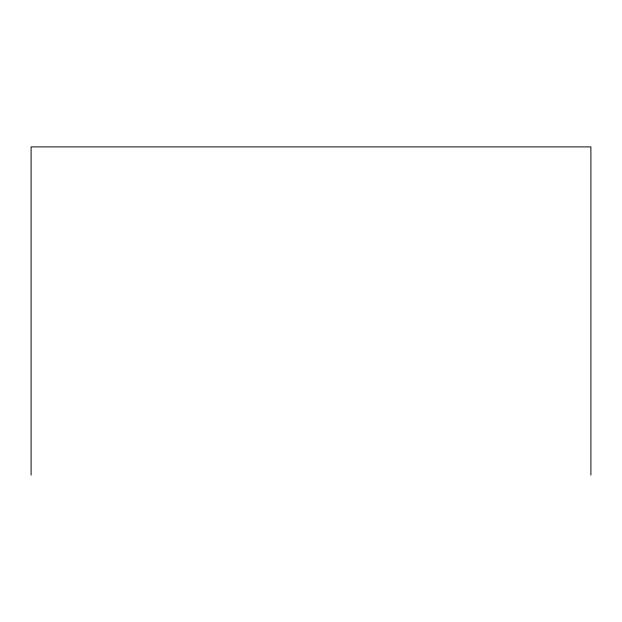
<?xml version="1.0" encoding="UTF-8"?>
<svg xmlns="http://www.w3.org/2000/svg" width="622" height="622" viewBox="0 0 622 622"><rect width="100%" height="100%" fill="white"/><g stroke="black" fill="none" stroke-linecap="round" stroke-linejoin="round"><path stroke-width="0.93" d="M590.9 475.107L590.9 146.893L31.1 146.893L31.1 475.107"/></g></svg>
